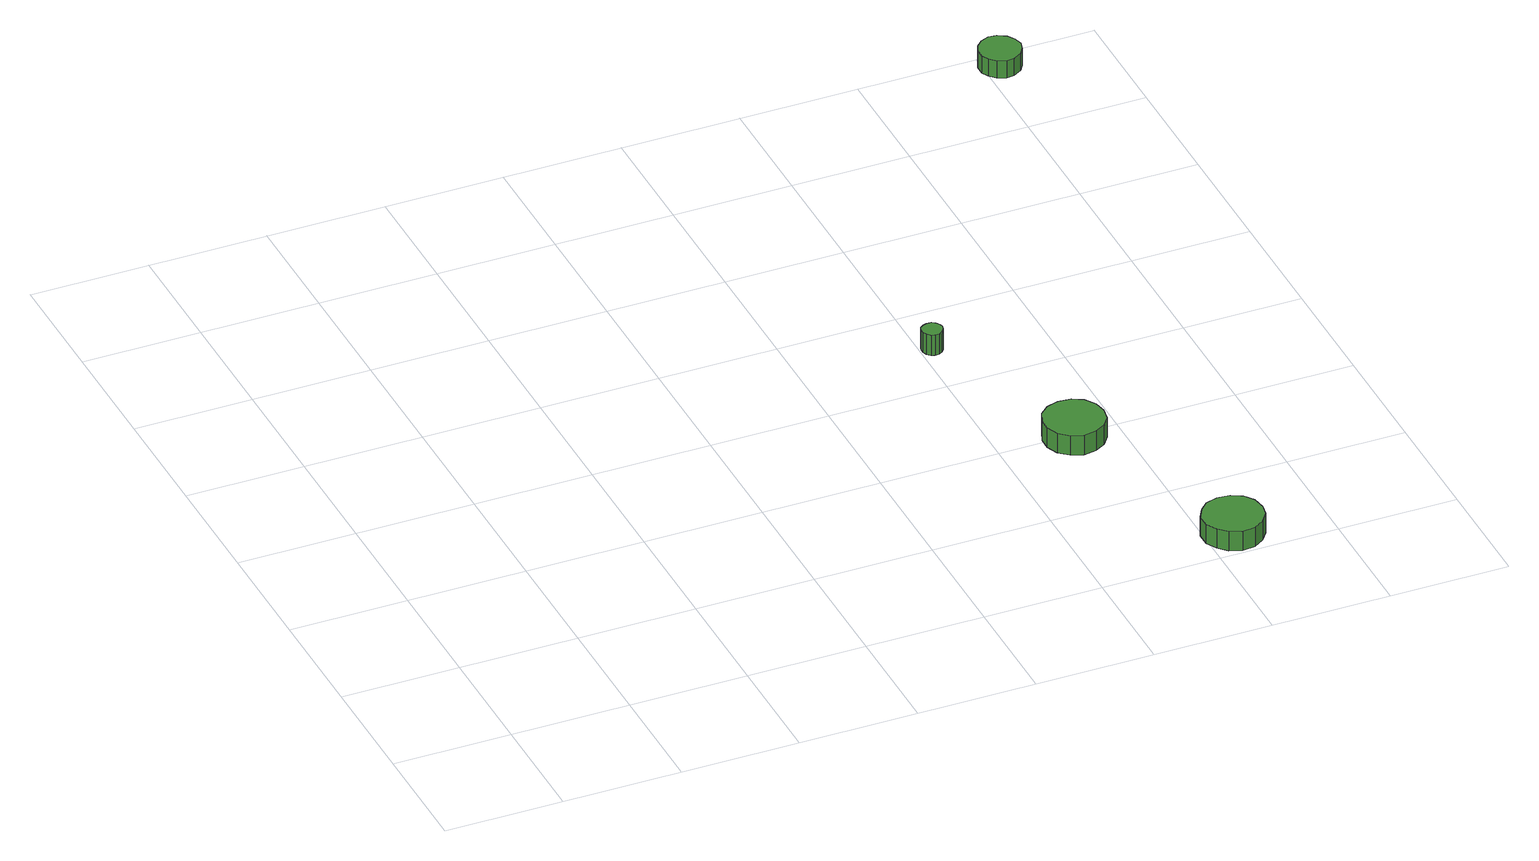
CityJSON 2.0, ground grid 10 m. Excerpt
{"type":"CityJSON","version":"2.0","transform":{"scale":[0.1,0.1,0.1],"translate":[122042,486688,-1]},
"CityObjects":{
"tree1":{"type":"SolitaryVegetationObject","attributes":{"function":"something"}},
"tree2":{"type":"SolitaryVegetationObject","attributes":{"function":"something"},"geometry":[{"type":"MultiSurface","lod":"1","boundaries":[[[0,1,2,3,4,5,6,7,8,9,10,11,12,13,14]],[[15,16,17,18,19,20,21,22,23,24,25,26,27,28,29]],[[0,29,28,1]],[[1,28,27,2]],[[2,27,26,3]],[[3,26,25,4]],[[4,25,24,5]],[[5,24,23,6]],[[6,23,22,7]],[[7,22,21,8]],[[8,21,20,9]],[[9,20,19,10]],[[10,19,18,11]],[[11,18,17,12]],[[12,17,16,13]],[[13,16,15,14]],[[14,15,29,0]]]}]},
"tree3":{"type":"SolitaryVegetationObject","attributes":{"function":"something"},"geometry":[{"type":"MultiSurface","lod":"1","boundaries":[[[30,31,32,33,34,35,36,37,38,39,40,41,42,43,44]],[[45,46,47,48,49,50,51,52,53,54,55,56,57,58,59]],[[30,59,58,31]],[[31,58,57,32]],[[32,57,56,33]],[[33,56,55,34]],[[34,55,54,35]],[[35,54,53,36]],[[36,53,52,37]],[[37,52,51,38]],[[38,51,50,39]],[[39,50,49,40]],[[40,49,48,41]],[[41,48,47,42]],[[42,47,46,43]],[[43,46,45,44]],[[44,45,59,30]]]}]},
"tree4":{"type":"SolitaryVegetationObject","attributes":{"function":"something"},"geometry":[{"type":"MultiSurface","lod":"1","boundaries":[[[60,61,62,63,64,65,66,67,68,69,70,71,72,73,74]],[[75,76,77,78,79,80,81,82,83,84,85,86,87,88,89]],[[60,89,88,61]],[[61,88,87,62]],[[62,87,86,63]],[[63,86,85,64]],[[64,85,84,65]],[[65,84,83,66]],[[66,83,82,67]],[[67,82,81,68]],[[68,81,80,69]],[[69,80,79,70]],[[70,79,78,71]],[[71,78,77,72]],[[72,77,76,73]],[[73,76,75,74]],[[74,75,89,60]]]}]},
"tree5":{"type":"SolitaryVegetationObject","attributes":{"function":"something"}},
"tree6":{"type":"SolitaryVegetationObject","attributes":{"function":"something"}},
"tree7":{"type":"SolitaryVegetationObject","attributes":{"function":"something"},"geometry":[{"type":"MultiSurface","lod":"1","boundaries":[[[90,91,92,93,94,95,96,97,98,99,100,101,102,103,104]],[[105,106,107,108,109,110,111,112,113,114,115,116,117,118,119]],[[90,119,118,91]],[[91,118,117,92]],[[92,117,116,93]],[[93,116,115,94]],[[94,115,114,95]],[[95,114,113,96]],[[96,113,112,97]],[[97,112,111,98]],[[98,111,110,99]],[[99,110,109,100]],[[100,109,108,101]],[[101,108,107,102]],[[102,107,106,103]],[[103,106,105,104]],[[104,105,119,90]]]}]}
},
"vertices":[
[519,352,27],[518,355,27],[516,358,27],[513,360,27],[509,360,27],[506,359,27],[503,357,27],[502,354,27],[502,350,27],[503,347,27],[506,344,27],[509,343,27],[513,343,27],[516,345,27],[518,348,27],[518,348,8],[516,345,8],[513,343,8],[509,343,8],[506,344,8],[503,347,8],[502,350,8],[502,354,8],[503,357,8],[506,359,8],[509,360,8],[513,360,8],[516,358,8],[518,355,8],[519,352,8],
[588,198,26],[586,208,26],[580,217,26],[571,222,26],[560,223,26],[550,220,26],[542,213,26],[538,203,26],[538,193,26],[542,183,26],[550,176,26],[560,172,26],[571,174,26],[580,179,26],[586,187,26],[586,187,8],[580,179,8],[571,174,8],[560,172,8],[550,176,8],[542,183,8],[538,193,8],[538,203,8],[542,213,8],[550,220,8],[560,223,8],[571,222,8],[580,217,8],[586,208,8],[588,198,8],
[648,28,26],[646,39,26],[640,47,26],[631,52,26],[620,53,26],[610,50,26],[603,43,26],[598,34,26],[598,23,26],[603,14,26],[610,7,26],[620,3,26],[631,4,26],[640,10,26],[646,18,26],[646,18,8],[640,10,8],[631,4,8],[620,3,8],[610,7,8],[603,14,8],[598,23,8],[598,34,8],[603,43,8],[610,50,8],[620,53,8],[631,52,8],[640,47,8],[646,39,8],[648,28,8],
[730,682,27],[728,689,27],[724,695,27],[717,699,27],[710,700,27],[703,697,27],[698,692,27],[695,686,27],[695,678,27],[698,672,27],[703,667,27],[710,664,27],[717,665,27],[724,669,27],[728,675,27],[728,675,11],[724,669,11],[717,665,11],[710,664,11],[703,667,11],[698,672,11],[695,678,11],[695,686,11],[698,692,11],[703,697,11],[710,700,11],[717,699,11],[724,695,11],[728,689,11],[730,682,11]
]}
